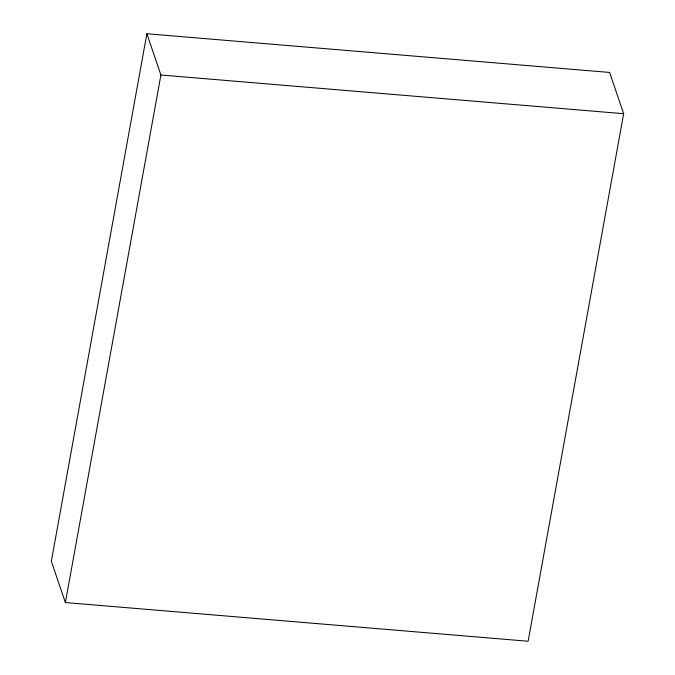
<?xml version="1.0" encoding="UTF-8"?>
<svg xmlns="http://www.w3.org/2000/svg" width="675" height="675" viewBox="0 0 675 675"><rect width="100%" height="100%" fill="white"/><g stroke="black" fill="none" stroke-linecap="round" stroke-linejoin="round"><path stroke-width="1.01" d="M146.872 33.75L51.342 561.296L65.391 602.556L528.128 641.25L623.658 113.704L609.609 72.444L146.872 33.75L160.912 75.009L65.391 602.556M160.912 75.009L623.658 113.704"/></g></svg>
